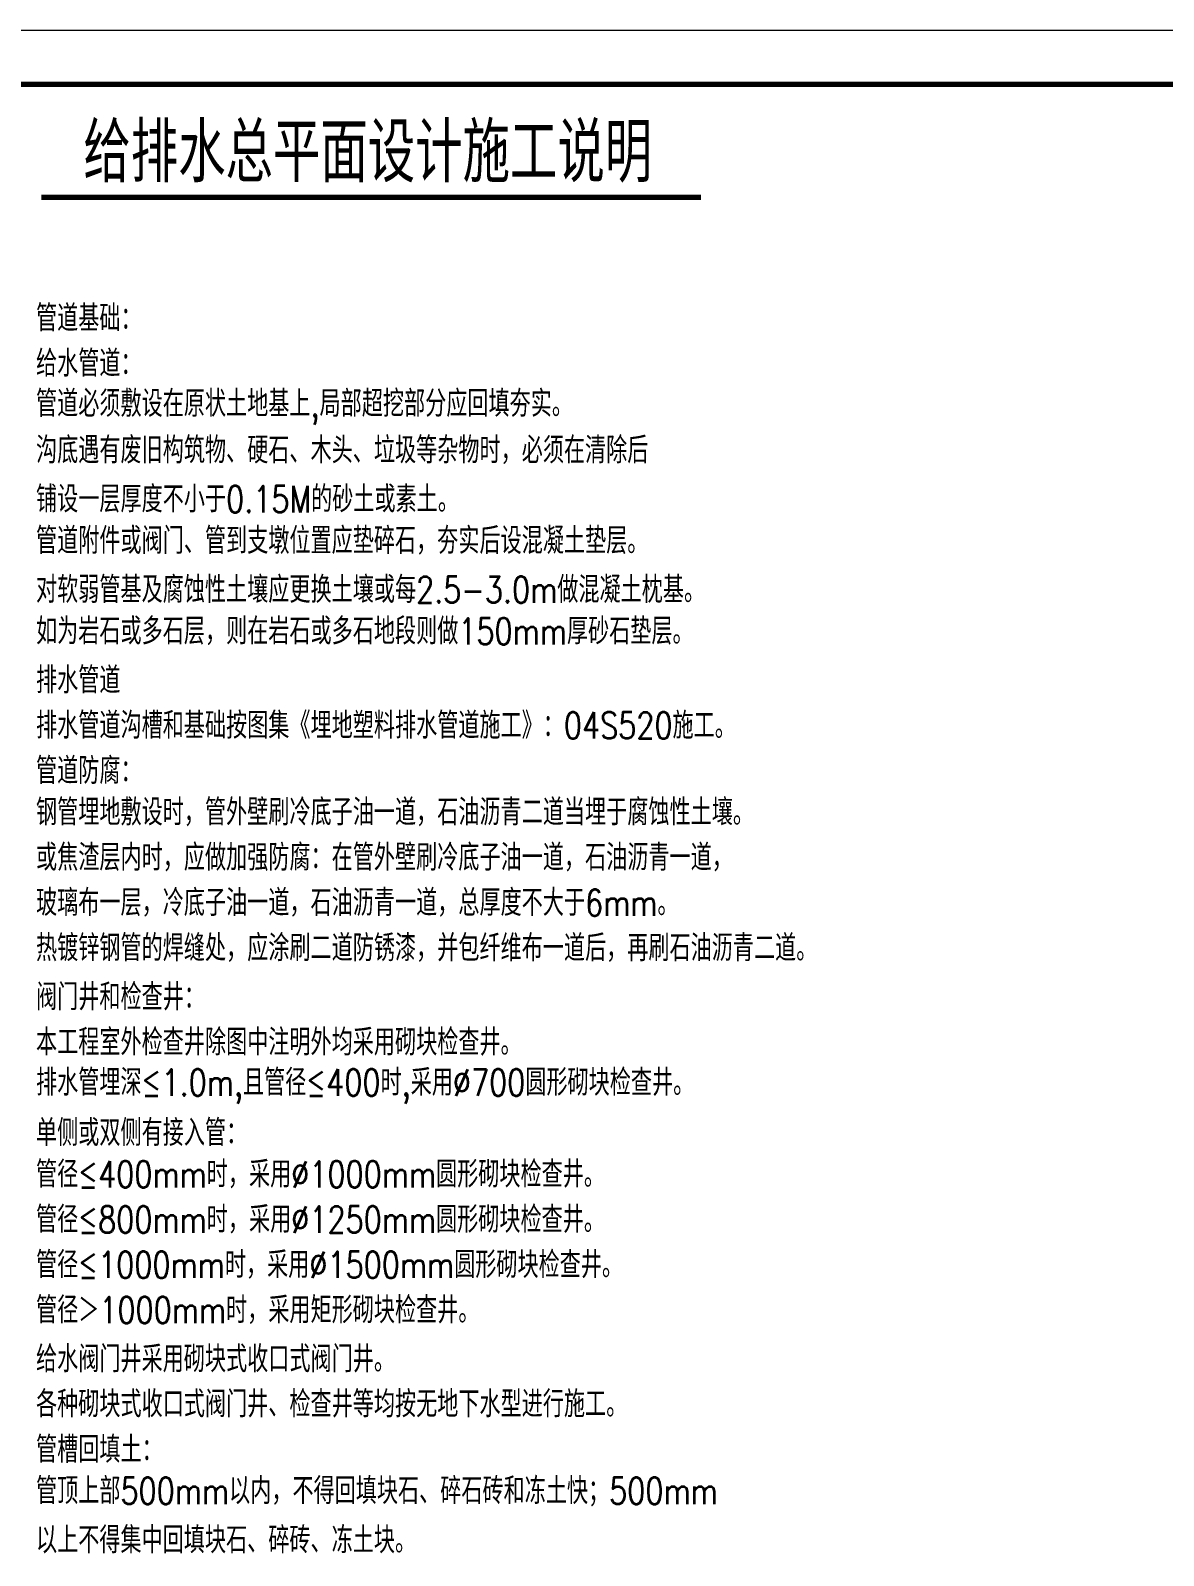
# Model space of a CAD drawing. Header units: millimetres. Extents: x 53009415 to 54059915, y 20499171 to 20796171.
# Drawn here: x 53384336 to 53489707, y 20654363 to 20796171 of the extents above; entities that cross this region are included whole.
import ezdxf

# ---------------------------------------------------------------- set-up
doc = ezdxf.new("R2010")
doc.units = ezdxf.units.MM
doc.header["$LTSCALE"] = 1000
for name, color, linetype in [('DIM_SYMB', 3, 'Continuous'), ('ROAD', 2, 'Continuous'), ('TWT_TEXT', 7, 'Continuous')]:
    doc.layers.add(name, color=color, linetype=linetype)
doc.layers.add('PUB_TITLE', color=7, linetype='Continuous', lineweight=20)
doc.styles.add('_TWT_PIPEDN', font='SIMPLEX', dxfattribs={"width": 0.8, "height": 3.5, "bigfont": 'HZTXT'})
doc.styles.add('_TWT_WELL', font='SIMPLEX', dxfattribs={"width": 0.8, "height": 3.5, "bigfont": 'HZTXT'})

# ---------------------------------------------------------------- blocks, each defined once
blk = doc.blocks.new('a1')
at = {"layer": 'PUB_TITLE'}
blk.add_lwpolyline([(50422310, 18549330), (50506410, 18549330), (50506410, 18608730), (50422310, 18608730)], close=True, dxfattribs=at)
at = {"layer": 'PUB_TITLE', "const_width": 100}
blk.add_lwpolyline([(50424810, 18550330), (50505410, 18550330), (50505410, 18607730), (50424810, 18607730)], close=True, dxfattribs=at)

msp = doc.modelspace()

# ---------------------------------------------------------------- linework, layer by layer
at = {"layer": 'DIM_SYMB', "const_width": 490.962, "elevation": 0}
msp.add_lwpolyline([(53385358.877, 20780649.582), (53446705.856, 20780649.582)], dxfattribs=at)

# ---------------------------------------------------------------- block references
at = {"layer": 'ROAD', "xscale": 5, "yscale": 5, "zscale": 5}
msp.add_blockref('a1', (-198892134.618, -72247479.218), dxfattribs=at)

# ---------------------------------------------------------------- texts
at = {"layer": 'TWT_TEXT', "width": 0.8}
for s, height, style, p in [('给排水总平面设计施工说明', 5510.232, '_TWT_WELL', (53389254.181, 20782062.177, 0)), ('管道基础：', 2454.8084, '_TWT_PIPEDN', (53384849.676, 20768194.717, 0)), ('给水管道：', 2454.8084, '_TWT_PIPEDN', (53384849.676, 20763986.474, 0)), ('管道必须敷设在原状土地基上,局部超挖部分应回填夯实。', 2454.80836, '_TWT_PIPEDN', (53384849.676, 20760245.814, 0)), ('沟底遇有废旧构筑物、硬石、木头、垃圾等杂物时，必须在清除后', 2454.80836, '_TWT_PIPEDN', (53384849.676, 20755917.914, 0)), ('铺设一层厚度不小于0.15M的砂土或素土。', 2454.80836, '_TWT_PIPEDN', (53384849.676, 20751361.745, 0)), ('管道附件或阀门、管到支墩位置应垫碎石，夯实后设混凝土垫层。', 2454.80836, '_TWT_PIPEDN', (53384849.676, 20747501.428, 0)), ('对软弱管基及腐蚀性土壤应更换土壤或每2.5-3.0m做混凝土枕基。', 2454.80836, '_TWT_PIPEDN', (53384849.676, 20742945.26, 0)), ('如为岩石或多石层，则在岩石或多石地段则做150mm厚砂石垫层。', 2454.80836, '_TWT_PIPEDN', (53384849.676, 20739084.942, 0)), ('排水管道', 2454.8084, '_TWT_PIPEDN', (53384849.676, 20734528.774, 0)), ('排水管道沟槽和基础按图集《埋地塑料排水管道施工》：04S520施工。', 2454.80836, '_TWT_PIPEDN', (53384849.676, 20730320.531, 0)), ('管道防腐：', 2454.8084, '_TWT_PIPEDN', (53384849.676, 20726112.288, 0)), ('钢管埋地敷设时，管外壁刷冷底子油一道，石油沥青二道当埋于腐蚀性土壤。', 2454.80836, '_TWT_PIPEDN', (53384849.676, 20722251.971, 0)), ('或焦渣层内时，应做加强防腐：在管外壁刷冷底子油一道，石油沥青一道，', 2454.80836, '_TWT_PIPEDN', (53384849.676, 20718043.728, 0)), ('玻璃布一层，冷底子油一道，石油沥青一道，总厚度不大于6mm。', 2454.80836, '_TWT_PIPEDN', (53384849.676, 20713835.485, 0)), ('热镀锌钢管的焊缝处，应涂刷二道防锈漆，并包纤维布一道后，再刷石油沥青二道。', 2454.80836, '_TWT_PIPEDN', (53384849.676, 20709627.242, 0)), ('阀门井和检查井：', 2454.8084, '_TWT_PIPEDN', (53384849.676, 20705071.073, 0)), ('本工程室外检查井除图中注明外均采用砌块检查井。', 2454.80836, '_TWT_PIPEDN', (53384849.676, 20700862.831, 0)), ('排水管埋深≤1.0m,且管径≤400时,采用%%C700圆形砌块检查井。', 2454.80836, '_TWT_PIPEDN', (53384849.676, 20697122.17, 0)), ('单侧或双侧有接入管：', 2454.8084, '_TWT_PIPEDN', (53384849.676, 20692446.345, 0)), ('管径≤400mm时，采用%%C1000mm圆形砌块检查井。', 2454.80836, '_TWT_PIPEDN', (53384849.676, 20688586.027, 0)), ('管径≤800mm时，采用%%C1250mm圆形砌块检查井。', 2454.80836, '_TWT_PIPEDN', (53384849.676, 20684377.785, 0)), ('管径≤1000mm时，采用%%C1500mm圆形砌块检查井。', 2454.80836, '_TWT_PIPEDN', (53384849.676, 20680169.542, 0)), ('管径＞1000mm时，采用矩形砌块检查井。', 2454.80836, '_TWT_PIPEDN', (53384849.676, 20675961.299, 0)), ('给水阀门井采用砌块式收口式阀门井。', 2454.80836, '_TWT_PIPEDN', (53384849.676, 20671405.13, 0)), ('各种砌块式收口式阀门井、检查井等均按无地下水型进行施工。', 2454.80836, '_TWT_PIPEDN', (53384849.676, 20667216.217, 0)), ('管槽回填土：', 2454.8084, '_TWT_PIPEDN', (53384849.676, 20662988.645, 0)), ('管顶上部500mm以内，不得回填块石、碎石砖和冻土快；500mm', 2454.80836, '_TWT_PIPEDN', (53384849.676, 20659147.656, 0)), ('以上不得集中回填块石、碎砖、冻土块。', 2454.80836, '_TWT_PIPEDN', (53384849.676, 20654572.159, 0))]:
    msp.add_text(s, height=height, dxfattribs=dict(at, style=style)).set_placement(p)

doc.saveas('drawing.dxf')
